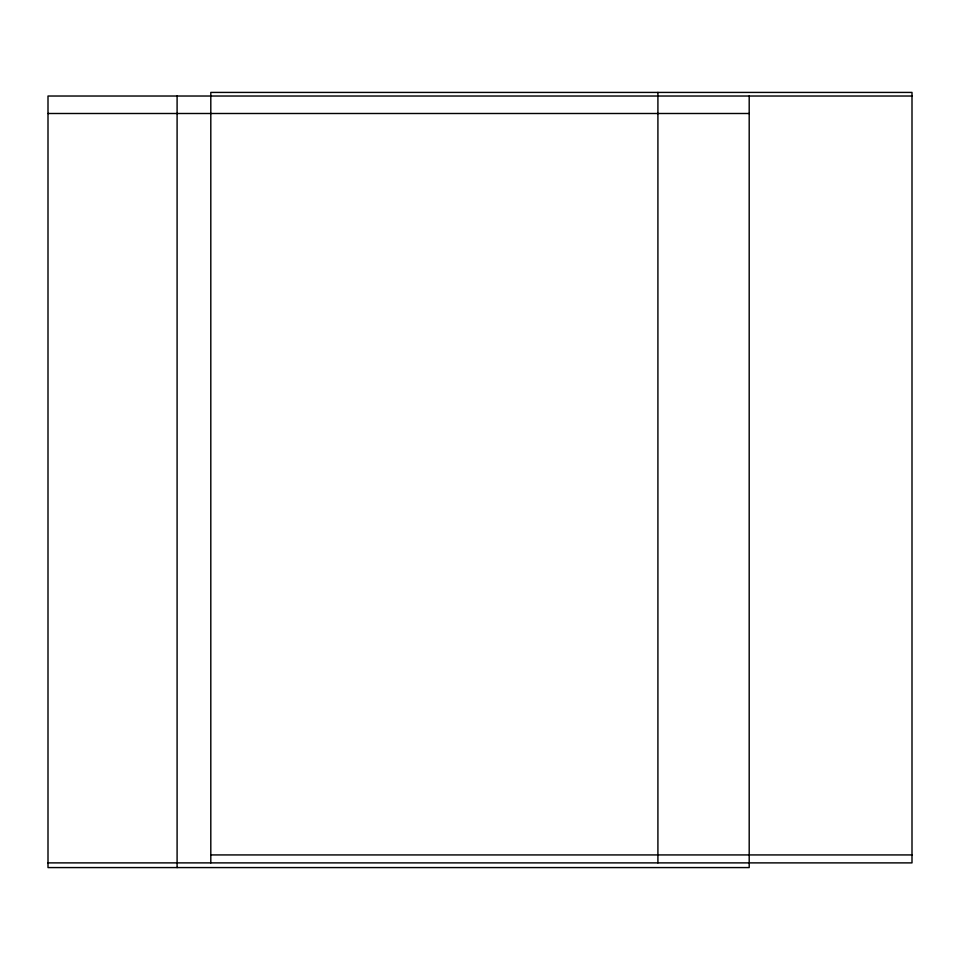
<?xml version="1.0" encoding="UTF-8"?>
<svg xmlns="http://www.w3.org/2000/svg" width="960" height="960" viewBox="0 0 960 960"><rect width="100%" height="100%" fill="white"/><g stroke="black" fill="none" stroke-linecap="round" stroke-linejoin="round"><path stroke-width="1.44" d="M912 96.024L48 96.024L48 867.576L749.196 867.576L749.196 96.024M48 113.496L749.196 113.496M210.804 854.928L912 854.928M48 862.884L912 862.884L912 92.424L210.804 92.424L210.804 862.884M657.912 92.424L657.912 862.884M177.096 96.024L177.096 867.576"/></g></svg>
